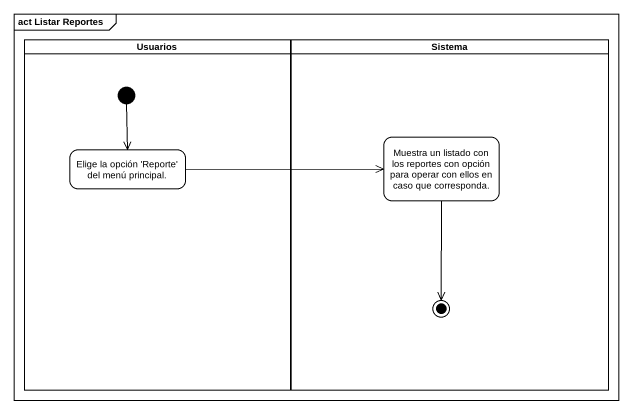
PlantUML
@startuml
mainframe act Listar Reportes
hide empty description
state Usuarios <<partition>> {
  state "Elige la opción 'Reporte' del menú principal." as Elige_la_opción_Reporte_del
  [*] --> Elige_la_opción_Reporte_del
}
state Sistema <<partition>> {
  state "Muestra un listado con los reportes con opción para operar con ellos en caso que corresponda." as Muestra_un_listado_con_los
  Muestra_un_listado_con_los --> [*]
}
Elige_la_opción_Reporte_del -right-> Muestra_un_listado_con_los
@enduml
